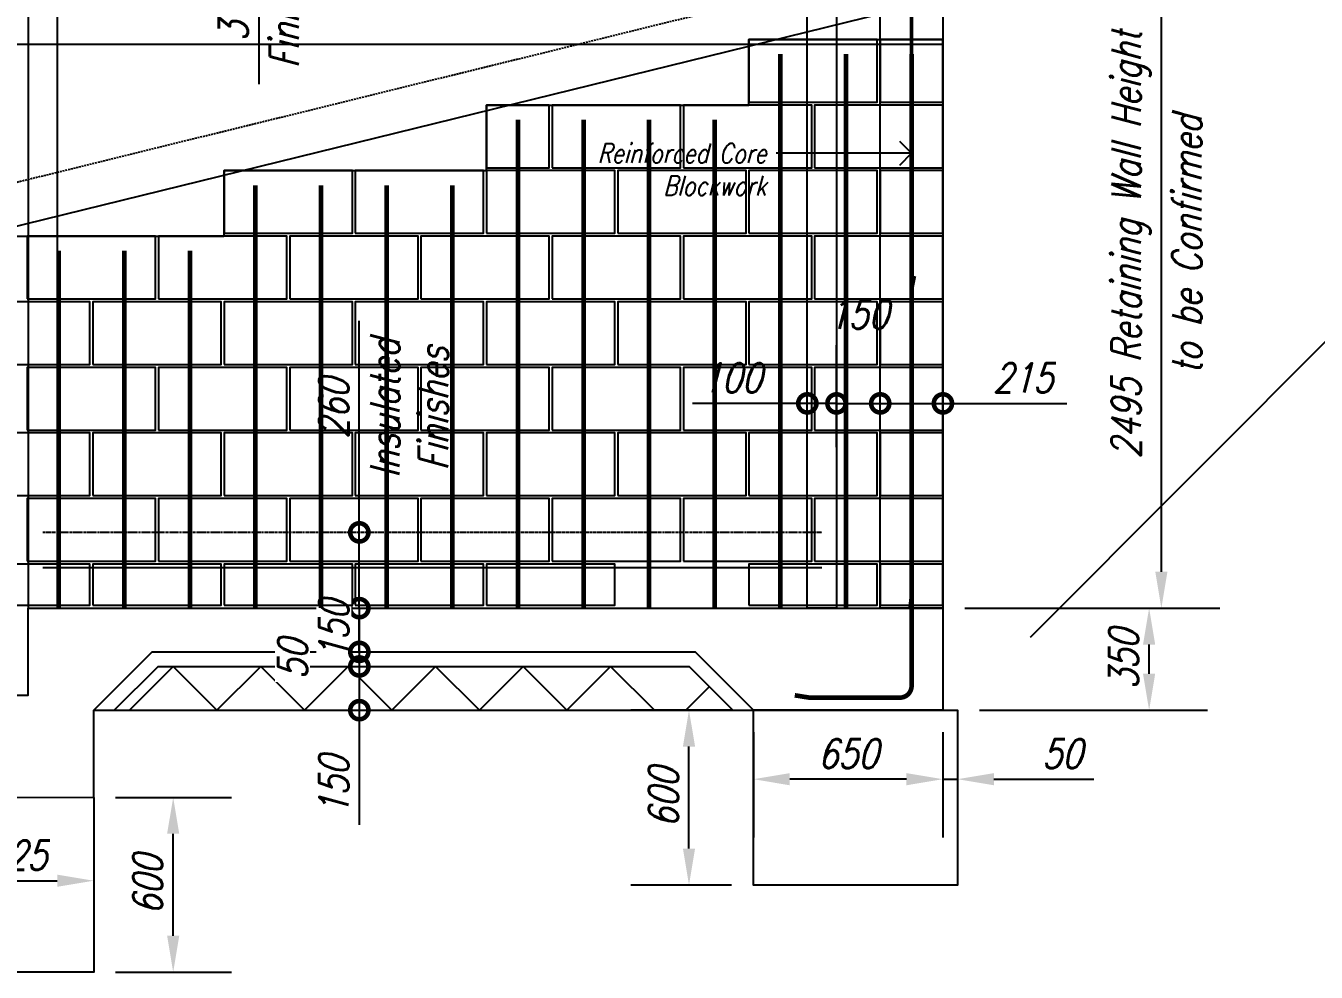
# Model space of a CAD drawing. Header units: millimetres. Extents: x 929802 to 1112248, y 1926852 to 2050811.
# Drawn here: x 984094 to 988519, y 1950864 to 1954111 of the extents above; entities that cross this region are included whole.
import ezdxf
from ezdxf import colors
from ezdxf.entities.mleader import LeaderData, LeaderLine
from ezdxf.math import Vec2, Vec3

# ---------------------------------------------------------------- set-up
doc = ezdxf.new("R2010")
doc.units = ezdxf.units.MM
doc.linetypes.add('HIDDEN', pattern=[9.525, 6.35, -3.175])
doc.linetypes.add('PHANTOM2', pattern=[1.25, 0.625, -0.125, 0.125, -0.125, 0.125, -0.125])
doc.layers.get('Defpoints').update_dxf_attribs({"color": 41})
for name, color, linetype in [('CHB+00_Dims-GA', 8, 'Continuous'), ('CHB+00_Groundslab', 4, 'Continuous'), ('CHB+00_Levels', 8, 'Continuous'), ('CHB+00_Rebar', 1, 'Continuous'), ('CHB+00_Walls-LB Ghost', 252, 'Continuous'), ('CHB+00_Walls-Retaining', 1, 'Continuous'), ('CHB-00_Dims-Foundation', 8, 'Continuous'), ('CHB-00_External GL', 211, 'Continuous'), ('CHB-00_Foundation', 7, 'Continuous'), ('CHB-00_Party Wall Line', 1, 'PHANTOM2')]:
    doc.layers.add(name, color=color, linetype=linetype)
doc.styles.add('Romans15', font='romans.shx', dxfattribs={"width": 0.8, "oblique": 15})
doc.dimstyles.new('CHB_1-1', dxfattribs={"dimtxt": 2, "dimasz": 2.5, "dimexe": 4, "dimexo": 1.5, "dimgap": 0.75, "dimtad": 1, "dimdec": 0, "dimdsep": 46, "dimtxsty": 'Romans15', "dimcen": 1.5, "dimclrd": 8, "dimclre": 8, "dimclrt": 7, "dimadec": 0, "dimazin": 0, "dimtfac": 1, "dimtdec": 0, "dimtmove": 0, "dimatfit": 3, "dimfxl": 1, "dimarcsym": 0})

# ---------------------------------------------------------------- blocks, each defined once
blk = doc.blocks.new('*U238')
at = {"layer": 'CHB+00_Groundslab', "color": 8}
blk.add_lwpolyline([(-150, -75), (0, 75), (150, -75)], dxfattribs=at)
blk = doc.blocks.new('*U239')
at = {"layer": 'CHB+00_Groundslab', "color": 0, "linetype": 'ByBlock', "lineweight": -2, "transparency": 16777216}
for p in [(0, 0), (300, 0), (600, 0), (900, 0), (1200, 0), (1500, 0)]:
    blk.add_blockref('*U238', p, dxfattribs=at)
blk = doc.blocks.new('*D381')
at = {"layer": 'CHB+00_Dims-GA', "color": 8, "lineweight": -2, "transparency": 16777216}
for p, q in [((987313.8, 1952112.6), (988145.9, 1952112.6)), ((987945.9, 1951887.6), (987945.9, 1951987.6)), ((987363.8, 1951762.6), (988145.9, 1951762.6))]:
    blk.add_line(p, q, dxfattribs=at)
at = {"layer": 'CHB+00_Dims-GA', "color": 8, "transparency": 16777216}
for points in [[(987925, 1951987.6), (987966.7, 1951987.6), (987945.9, 1952112.6)], [(987925, 1951887.6), (987966.7, 1951887.6), (987945.9, 1951762.6)]]:
    blk.add_solid(points, dxfattribs=at)
at = {"layer": 'Defpoints', "color": 0, "transparency": 16777216}
for p in [(987238.8, 1952112.6), (987945.9, 1952112.6), (987288.8, 1951762.6)]:
    blk.add_point(p, dxfattribs=at)
at = {"layer": 'CHB+00_Dims-GA', "color": 7, "transparency": 16777216, "insert": (987858.4, 1951937.6), "char_height": 100, "attachment_point": 5, "rotation": 90, "style": 'Romans15'}
blk.add_mtext('350', dxfattribs=at)
blk = doc.blocks.new('*D382')
at = {"layer": 'CHB+00_Dims-GA', "color": 8, "lineweight": -2, "transparency": 16777216}
for p, q in [((987313.8, 1954607.6), (988187.9, 1954607.6)), ((987987.9, 1952237.6), (987987.9, 1954482.6)), ((987313.8, 1952112.6), (988187.9, 1952112.6))]:
    blk.add_line(p, q, dxfattribs=at)
at = {"layer": 'CHB+00_Dims-GA', "color": 8, "transparency": 16777216}
for points in [[(987967, 1954482.6), (988008.7, 1954482.6), (987987.9, 1954607.6)], [(987967, 1952237.6), (988008.7, 1952237.6), (987987.9, 1952112.6)]]:
    blk.add_solid(points, dxfattribs=at)
at = {"layer": 'Defpoints', "color": 0, "transparency": 16777216}
for p in [(987238.8, 1954607.6), (987987.9, 1954607.6), (987238.8, 1952112.6)]:
    blk.add_point(p, dxfattribs=at)
at = {"layer": 'CHB+00_Dims-GA', "color": 7, "transparency": 16777216, "char_height": 100, "attachment_point": 5, "rotation": 90, "style": 'Romans15', "bg_fill": 3, "box_fill_scale": 1.1, "bg_fill_color": 256, "bg_fill_true_color": 13158600, "bg_fill_transparency": 0}
for s, insert in [('2495 Retaining Wall Height', (987883.7, 1953360.1)), ('to be Confirmed', (988075.4, 1953360.1))]:
    blk.add_mtext(s, dxfattribs=dict(at, insert=insert))
blk = doc.blocks.new('_DotSmall')
at = {"color": 0, "linetype": 'ByBlock', "const_width": 0.5}
blk.add_lwpolyline([(-0.0625, 0, 1), (0.0625, 0, 1)], format="xyb", close=True, dxfattribs=at)
blk = doc.blocks.new('*D313')
at = {"layer": 'CHB+00_Dims-GA', "color": 8, "lineweight": -2, "transparency": 16777216}
for p, q in [((986773.8, 1952665.1), (986773.8, 1953015.1)), ((986873.8, 1952665.1), (986873.8, 1953015.1)), ((986773.8, 1952815.1), (986380.6, 1952815.1)), ((986873.8, 1952815.1), (986773.8, 1952815.1))]:
    blk.add_line(p, q, dxfattribs=at)
at = {"layer": 'Defpoints', "color": 0, "transparency": 16777216}
for p in [(986873.8, 1952815.1), (986773.8, 1952590.1), (986873.8, 1952590.1)]:
    blk.add_point(p, dxfattribs=at)
at = {"layer": 'CHB+00_Dims-GA', "color": 8, "lineweight": -2, "transparency": 16777216, "xscale": 125, "yscale": 125, "zscale": 125, "rotation": 180}
blk.add_blockref('_DotSmall', (986773.8, 1952815.1), dxfattribs=at)
at = {"layer": 'CHB+00_Dims-GA', "color": 8, "lineweight": -2, "transparency": 16777216, "xscale": 125, "yscale": 125, "zscale": 125}
blk.add_blockref('_DotSmall', (986873.8, 1952815.1), dxfattribs=at)
at = {"layer": 'CHB+00_Dims-GA', "color": 7, "transparency": 16777216, "insert": (986514.7, 1952902.6), "char_height": 100, "attachment_point": 5, "style": 'Romans15'}
blk.add_mtext('100', dxfattribs=at)
blk = doc.blocks.new('*D314')
at = {"layer": 'CHB+00_Dims-GA', "color": 8, "lineweight": -2, "transparency": 16777216}
for p, q in [((986873.8, 1952665.1), (986873.8, 1953015.1)), ((987023.8, 1952665.1), (987023.8, 1953015.1)), ((986873.8, 1952815.1), (987023.8, 1952815.1))]:
    blk.add_line(p, q, dxfattribs=at)
at = {"layer": 'Defpoints', "color": 0, "transparency": 16777216}
for p in [(987023.8, 1952815.1), (986873.8, 1952590.1), (987023.8, 1952590.1)]:
    blk.add_point(p, dxfattribs=at)
at = {"layer": 'CHB+00_Dims-GA', "color": 8, "lineweight": -2, "transparency": 16777216, "xscale": 125, "yscale": 125, "zscale": 125, "rotation": 180}
blk.add_blockref('_DotSmall', (986873.8, 1952815.1), dxfattribs=at)
at = {"layer": 'CHB+00_Dims-GA', "color": 8, "lineweight": -2, "transparency": 16777216, "xscale": 125, "yscale": 125, "zscale": 125}
blk.add_blockref('_DotSmall', (987023.8, 1952815.1), dxfattribs=at)
at = {"layer": 'CHB+00_Dims-GA', "color": 7, "transparency": 16777216, "insert": (986948.8, 1953121.4), "char_height": 100, "attachment_point": 5, "style": 'Romans15'}
blk.add_mtext('150', dxfattribs=at)
blk = doc.blocks.new('*D315')
at = {"layer": 'CHB+00_Dims-GA', "color": 8, "lineweight": -2, "transparency": 16777216}
for p, q in [((987023.8, 1952665.1), (987023.8, 1953015.1)), ((987238.8, 1952665.1), (987238.8, 1953015.1)), ((987023.8, 1952815.1), (987238.8, 1952815.1)), ((987238.8, 1952815.1), (987663.6, 1952815.1))]:
    blk.add_line(p, q, dxfattribs=at)
at = {"layer": 'Defpoints', "color": 0, "transparency": 16777216}
for p in [(987238.8, 1952815.1), (987023.8, 1952590.1), (987238.8, 1952590.1)]:
    blk.add_point(p, dxfattribs=at)
at = {"layer": 'CHB+00_Dims-GA', "color": 8, "lineweight": -2, "transparency": 16777216, "xscale": 125, "yscale": 125, "zscale": 125, "rotation": 180}
blk.add_blockref('_DotSmall', (987023.8, 1952815.1), dxfattribs=at)
at = {"layer": 'CHB+00_Dims-GA', "color": 8, "lineweight": -2, "transparency": 16777216, "xscale": 125, "yscale": 125, "zscale": 125}
blk.add_blockref('_DotSmall', (987238.8, 1952815.1), dxfattribs=at)
at = {"layer": 'CHB+00_Dims-GA', "color": 7, "transparency": 16777216, "insert": (987513.7, 1952902.6), "char_height": 100, "attachment_point": 5, "style": 'Romans15'}
blk.add_mtext('215', dxfattribs=at)
blk = doc.blocks.new('_Open90')
at = {"color": 0, "linetype": 'ByBlock', "lineweight": -2}
for p, q in [((0, 0), (-1, 0)), ((-0.5, 0.5), (0, 0)), ((0, 0), (-0.5, -0.5))]:
    blk.add_line(p, q, dxfattribs=at)
blk = doc.blocks.new('*D326')
at = {"layer": 'CHB+00_Dims-GA', "color": 8, "lineweight": -2, "transparency": 16777216}
for p, q in [((984893, 1954732.6), (984893, 1954857.6)), ((984893, 1954732.6), (984893, 1954695.1)), ((984893, 1954695.1), (984893, 1953910.4))]:
    blk.add_line(p, q, dxfattribs=at)
at = {"layer": 'Defpoints', "color": 0, "transparency": 16777216}
for p in [(985437.7, 1954732.6), (984893, 1954695.1), (985437.7, 1954695.1)]:
    blk.add_point(p, dxfattribs=at)
at = {"layer": 'CHB+00_Dims-GA', "color": 8, "lineweight": -2, "transparency": 16777216, "xscale": 125, "yscale": 125, "zscale": 125}
for p, rotation in [((984893, 1954732.6), 270), ((984893, 1954695.1), 90)]:
    blk.add_blockref('_DotSmall', p, dxfattribs=dict(at, rotation=rotation))
at = {"layer": 'CHB+00_Dims-GA', "color": 7, "transparency": 16777216, "char_height": 100, "attachment_point": 5, "rotation": 90, "style": 'Romans15'}
for s, insert in [('Finishes', (984980.5, 1954177.7)), ('37.5', (984805.5, 1954177.7))]:
    blk.add_mtext(s, dxfattribs=dict(at, insert=insert))
blk = doc.blocks.new('*D330')
at = {"layer": 'CHB+00_Dims-GA', "color": 8, "lineweight": -2, "transparency": 16777216}
for p, q in [((985237.5, 1952372.6), (985237.5, 1953098.4)), ((985237.5, 1952112.6), (985237.5, 1952372.6))]:
    blk.add_line(p, q, dxfattribs=at)
at = {"layer": 'Defpoints', "color": 0, "transparency": 16777216}
for p in [(985237.5, 1952372.6), (986823.8, 1952372.6), (986823.8, 1952112.6)]:
    blk.add_point(p, dxfattribs=at)
at = {"layer": 'CHB+00_Dims-GA', "color": 8, "lineweight": -2, "transparency": 16777216, "xscale": 125, "yscale": 125, "zscale": 125}
for p, rotation in [((985237.5, 1952372.6), 90), ((985237.5, 1952112.6), 270)]:
    blk.add_blockref('_DotSmall', p, dxfattribs=dict(at, rotation=rotation))
at = {"layer": 'CHB+00_Dims-GA', "color": 7, "transparency": 16777216, "char_height": 100, "attachment_point": 5, "rotation": 90, "style": 'Romans15'}
for s, insert in [('Insulated\\PFinishes', (985408.3, 1952798)), ('260', (985150, 1952798))]:
    blk.add_mtext(s, dxfattribs=dict(at, insert=insert))
blk = doc.blocks.new('*D331')
at = {"layer": 'CHB+00_Dims-GA', "color": 8, "lineweight": -2, "transparency": 16777216}
for p, q in [((985237.5, 1952112.6), (985237.5, 1952237.6)), ((985237.5, 1952112.6), (985237.5, 1951962.6)), ((985237.5, 1951962.6), (985237.5, 1951837.6))]:
    blk.add_line(p, q, dxfattribs=at)
at = {"layer": 'Defpoints', "color": 0, "transparency": 16777216}
for p in [(986823.8, 1952112.6), (985237.5, 1951962.6), (986388.8, 1951962.6)]:
    blk.add_point(p, dxfattribs=at)
at = {"layer": 'CHB+00_Dims-GA', "color": 8, "lineweight": -2, "transparency": 16777216, "xscale": 125, "yscale": 125, "zscale": 125}
for p, rotation in [((985237.5, 1952112.6), 270), ((985237.5, 1951962.6), 90)]:
    blk.add_blockref('_DotSmall', p, dxfattribs=dict(at, rotation=rotation))
at = {"layer": 'CHB+00_Dims-GA', "color": 7, "transparency": 16777216, "insert": (985150, 1952037.6), "char_height": 100, "attachment_point": 5, "rotation": 90, "style": 'Romans15', "bg_fill": 3, "box_fill_scale": 1.1, "bg_fill_color": 256, "bg_fill_true_color": 13158600, "bg_fill_transparency": 0}
blk.add_mtext('150', dxfattribs=at)
blk = doc.blocks.new('*D332')
at = {"layer": 'CHB+00_Dims-GA', "color": 8, "lineweight": -2, "transparency": 16777216}
for p, q in [((985237.5, 1951912.6), (985237.5, 1951762.6)), ((985237.5, 1951762.6), (985237.5, 1951369.5))]:
    blk.add_line(p, q, dxfattribs=at)
at = {"layer": 'Defpoints', "color": 0, "transparency": 16777216}
for p in [(985237.5, 1951912.6), (986368, 1951912.6), (986588.8, 1951762.6)]:
    blk.add_point(p, dxfattribs=at)
at = {"layer": 'CHB+00_Dims-GA', "color": 8, "lineweight": -2, "transparency": 16777216, "xscale": 125, "yscale": 125, "zscale": 125}
for p, rotation in [((985237.5, 1951912.6), 90), ((985237.5, 1951762.6), 270)]:
    blk.add_blockref('_DotSmall', p, dxfattribs=dict(at, rotation=rotation))
at = {"layer": 'CHB+00_Dims-GA', "color": 7, "transparency": 16777216, "insert": (985150, 1951503.5), "char_height": 100, "attachment_point": 5, "rotation": 90, "style": 'Romans15'}
blk.add_mtext('150', dxfattribs=at)
blk = doc.blocks.new('*D333')
at = {"layer": 'CHB+00_Dims-GA', "color": 8, "lineweight": -2, "transparency": 16777216}
for p, q in [((985237.5, 1951962.6), (985237.5, 1952087.6)), ((985237.5, 1951962.6), (985237.5, 1951912.6)), ((985237.5, 1951912.6), (985237.5, 1951787.6))]:
    blk.add_line(p, q, dxfattribs=at)
at = {"layer": 'Defpoints', "color": 0, "transparency": 16777216}
for p in [(986388.8, 1951962.6), (985237.5, 1951912.6), (986368, 1951912.6)]:
    blk.add_point(p, dxfattribs=at)
at = {"layer": 'CHB+00_Dims-GA', "color": 8, "lineweight": -2, "transparency": 16777216, "xscale": 125, "yscale": 125, "zscale": 125}
for p, rotation in [((985237.5, 1951962.6), 270), ((985237.5, 1951912.6), 90)]:
    blk.add_blockref('_DotSmall', p, dxfattribs=dict(at, rotation=rotation))
at = {"layer": 'CHB+00_Dims-GA', "color": 7, "transparency": 16777216, "insert": (985008.7, 1951937.6), "char_height": 100, "attachment_point": 5, "rotation": 90, "style": 'Romans15', "bg_fill": 3, "box_fill_scale": 1.1, "bg_fill_color": 256, "bg_fill_true_color": 13158600, "bg_fill_transparency": 0}
blk.add_mtext('50', dxfattribs=at)
blk = doc.blocks.new('*D388')
at = {"layer": 'CHB+00_Dims-GA', "color": 8, "linetype": 'Continuous', "lineweight": -2, "transparency": 16777216}
for p, q in [((983491.1, 1952237.6), (983491.1, 1952362.6)), ((984026.6, 1952112.6), (983291.1, 1952112.6)), ((983491.1, 1952112.6), (983491.1, 1951812.6)), ((983976.6, 1951812.6), (983291.1, 1951812.6)), ((983491.1, 1951687.6), (983491.1, 1951562.6))]:
    blk.add_line(p, q, dxfattribs=at)
at = {"layer": 'CHB+00_Dims-GA', "color": 8, "linetype": 'Continuous', "transparency": 16777216}
for points in [[(983470.2, 1952237.6), (983511.9, 1952237.6), (983491.1, 1952112.6)], [(983470.2, 1951687.6), (983511.9, 1951687.6), (983491.1, 1951812.6)]]:
    blk.add_solid(points, dxfattribs=at)
at = {"layer": 'Defpoints', "color": 0, "linetype": 'Continuous', "transparency": 16777216}
for p in [(984101.6, 1952112.6), (983491.1, 1951812.6), (984051.6, 1951812.6)]:
    blk.add_point(p, dxfattribs=at)
at = {"layer": 'CHB+00_Dims-GA', "color": 7, "linetype": 'Continuous', "transparency": 16777216, "insert": (983403.6, 1951962.6), "char_height": 100, "attachment_point": 5, "rotation": 90, "style": 'Romans15'}
blk.add_mtext('300', dxfattribs=at)
blk = doc.blocks.new('*D390')
at = {"layer": 'CHB+00_Dims-GA', "color": 8, "linetype": 'Continuous', "lineweight": -2, "transparency": 16777216}
for p, q in [((983801.6, 1951738.6), (983801.6, 1950977.5)), ((984326.6, 1951388.4), (984326.6, 1950977.5)), ((983926.6, 1951177.5), (984201.6, 1951177.5))]:
    blk.add_line(p, q, dxfattribs=at)
at = {"layer": 'CHB+00_Dims-GA', "color": 8, "linetype": 'Continuous', "transparency": 16777216}
for points in [[(983926.6, 1951198.3), (983926.6, 1951156.6), (983801.6, 1951177.5)], [(984201.6, 1951198.3), (984201.6, 1951156.6), (984326.6, 1951177.5)]]:
    blk.add_solid(points, dxfattribs=at)
at = {"layer": 'Defpoints', "color": 0, "linetype": 'Continuous', "transparency": 16777216}
for p in [(983801.6, 1951813.6), (984326.6, 1951463.4), (984326.6, 1951177.5)]:
    blk.add_point(p, dxfattribs=at)
at = {"layer": 'CHB+00_Dims-GA', "color": 7, "linetype": 'Continuous', "transparency": 16777216, "insert": (984064.1, 1951265), "char_height": 100, "attachment_point": 5, "style": 'Romans15'}
blk.add_mtext('525', dxfattribs=at)
blk = doc.blocks.new('*D396')
at = {"layer": 'CHB+00_Dims-GA', "color": 8, "linetype": 'Continuous', "lineweight": -2, "transparency": 16777216}
for p, q in [((986588.8, 1951687.6), (986588.8, 1951325.8)), ((987238.8, 1951687.6), (987238.8, 1951325.8)), ((987113.8, 1951525.8), (986713.8, 1951525.8))]:
    blk.add_line(p, q, dxfattribs=at)
at = {"layer": 'CHB+00_Dims-GA', "color": 8, "linetype": 'Continuous', "transparency": 16777216}
for points in [[(986713.8, 1951546.6), (986713.8, 1951504.9), (986588.8, 1951525.8)], [(987113.8, 1951546.6), (987113.8, 1951504.9), (987238.8, 1951525.8)]]:
    blk.add_solid(points, dxfattribs=at)
at = {"layer": 'Defpoints', "color": 0, "linetype": 'Continuous', "transparency": 16777216}
for p in [(986588.8, 1951762.6), (987238.8, 1951762.6), (986588.8, 1951525.8)]:
    blk.add_point(p, dxfattribs=at)
at = {"layer": 'CHB+00_Dims-GA', "color": 7, "linetype": 'Continuous', "transparency": 16777216, "insert": (986913.8, 1951613.3), "char_height": 100, "attachment_point": 5, "style": 'Romans15'}
blk.add_mtext('650', dxfattribs=at)
blk = doc.blocks.new('*D402')
at = {"layer": 'CHB+00_Dims-GA', "color": 8, "lineweight": -2, "transparency": 16777216}
for p, q in [((984401.6, 1951463.4), (984799.2, 1951463.4)), ((984599.2, 1950988.6), (984599.2, 1951338.4)), ((984401.6, 1950863.6), (984799.2, 1950863.6))]:
    blk.add_line(p, q, dxfattribs=at)
at = {"layer": 'CHB+00_Dims-GA', "color": 8, "transparency": 16777216}
for points in [[(984578.3, 1951338.4), (984620, 1951338.4), (984599.2, 1951463.4)], [(984578.3, 1950988.6), (984620, 1950988.6), (984599.2, 1950863.6)]]:
    blk.add_solid(points, dxfattribs=at)
at = {"layer": 'Defpoints', "color": 0, "transparency": 16777216}
for p in [(984326.6, 1951463.4), (984599.2, 1951463.4), (984326.6, 1950863.6)]:
    blk.add_point(p, dxfattribs=at)
at = {"layer": 'CHB+00_Dims-GA', "color": 7, "transparency": 16777216, "insert": (984511.7, 1951163.5), "char_height": 100, "attachment_point": 5, "rotation": 90, "style": 'Romans15'}
blk.add_mtext('600', dxfattribs=at)
blk = doc.blocks.new('*D403')
at = {"layer": 'CHB+00_Dims-GA', "color": 8, "lineweight": -2, "transparency": 16777216}
for p, q in [((986513.8, 1951762.6), (986168, 1951762.6)), ((986368, 1951287.6), (986368, 1951637.6)), ((986513.8, 1951162.6), (986168, 1951162.6))]:
    blk.add_line(p, q, dxfattribs=at)
at = {"layer": 'CHB+00_Dims-GA', "color": 8, "transparency": 16777216}
for points in [[(986347.2, 1951637.6), (986388.9, 1951637.6), (986368, 1951762.6)], [(986347.2, 1951287.6), (986388.9, 1951287.6), (986368, 1951162.6)]]:
    blk.add_solid(points, dxfattribs=at)
at = {"layer": 'Defpoints', "color": 0, "transparency": 16777216}
for p in [(986368, 1951762.6), (986588.8, 1951762.6), (986588.8, 1951162.6)]:
    blk.add_point(p, dxfattribs=at)
at = {"layer": 'CHB+00_Dims-GA', "color": 7, "transparency": 16777216, "insert": (986280.5, 1951462.6), "char_height": 100, "attachment_point": 5, "rotation": 90, "style": 'Romans15'}
blk.add_mtext('600', dxfattribs=at)
blk = doc.blocks.new('*D345')
at = {"layer": 'CHB+00_Dims-GA', "color": 8, "lineweight": -2, "transparency": 16777216}
for p, q in [((987238.8, 1951687.6), (987238.8, 1951325.8)), ((987288.8, 1951687.6), (987288.8, 1951325.8)), ((987113.8, 1951525.8), (986988.8, 1951525.8)), ((987238.8, 1951525.8), (987288.8, 1951525.8)), ((987413.8, 1951525.8), (987756.1, 1951525.8))]:
    blk.add_line(p, q, dxfattribs=at)
at = {"layer": 'CHB+00_Dims-GA', "color": 8, "transparency": 16777216}
for points in [[(987113.8, 1951546.6), (987113.8, 1951504.9), (987238.8, 1951525.8)], [(987413.8, 1951546.6), (987413.8, 1951504.9), (987288.8, 1951525.8)]]:
    blk.add_solid(points, dxfattribs=at)
at = {"layer": 'Defpoints', "color": 0, "transparency": 16777216}
for p in [(987238.8, 1951762.6), (987288.8, 1951762.6), (987288.8, 1951525.8)]:
    blk.add_point(p, dxfattribs=at)
at = {"layer": 'CHB+00_Dims-GA', "color": 7, "transparency": 16777216, "insert": (987647.4, 1951613.3), "char_height": 100, "attachment_point": 5, "style": 'Romans15'}
blk.add_mtext('50', dxfattribs=at)

msp = doc.modelspace()

# ---------------------------------------------------------------- linework, layer by layer
at = {"layer": 'CHB+00_Groundslab'}
for points in [[(977598.09, 1951513.6), (977783.08, 1951513.6), (977783.08, 1951813.6), (984101.59, 1951813.6), (984101.59, 1952112.6)], [(984101.59, 1952112.6), (987238.75, 1952112.6), (987238.75, 1951762.6)], [(977598.09, 1951163.6), (978071.08, 1951163.6), (978071.08, 1951463.6), (978271.08, 1951663.6), (983476.59, 1951663.6), (983676.59, 1951463.6), (984326.59, 1951463.4), (984326.59, 1951762.6), (984526.59, 1951962.6), (986388.75, 1951962.6), (986588.75, 1951762.6), (987238.75, 1951762.6)]]:
    msp.add_lwpolyline(points, dxfattribs=at)
at = {"layer": 'CHB+00_Groundslab', "color": 3, "linetype": 'Continuous'}
msp.add_lwpolyline([(987238.75, 1951762.6), (986588.75, 1951762.6), (986388.75, 1951962.6)], dxfattribs=at)
at = {"layer": 'CHB+00_Groundslab', "color": 8}
for points in [[(984326.59, 1951762.6), (984397.3, 1951762.6), (984547.3, 1951912.6), (986368.04, 1951912.6), (986518.04, 1951762.6), (986518.04, 1951762.6)], [(986357.16, 1951762.6), (986437.6, 1951843.04)]]:
    msp.add_lwpolyline(points, dxfattribs=at)
at = {"layer": 'CHB+00_Groundslab', "color": 7}
msp.add_lwpolyline([(984326.59, 1951762.6), (986613.75, 1951762.6)], dxfattribs=at)
at = {"layer": 'CHB+00_Levels', "linetype": 'PHANTOM2', "ltscale": 12.5}
msp.add_lwpolyline([(984151.59, 1952373.6), (986823.75, 1952373.6)], dxfattribs=at)
at = {"layer": 'CHB+00_Levels', "linetype": 'Continuous'}
msp.add_lwpolyline([(984151.59, 1952252.6), (986823.75, 1952252.6)], dxfattribs=at)
at = {"layer": 'CHB+00_Rebar', "color": 7, "const_width": 12}
msp.add_lwpolyline([(987125.71, 1954604.9), (987131.25, 1954552.6), (987131.34, 1952162.6), (987125.34, 1952112.6)], dxfattribs=at)
at = {"layer": 'CHB+00_Rebar', "linetype": 'Continuous', "const_width": 16}
for points in [[(984881.25, 1953563.6), (984881.25, 1952112.6)], [(984206.25, 1953338.6), (984206.25, 1952112.6)], [(984431.25, 1953338.6), (984431.25, 1952112.6)], [(984656.25, 1953338.6), (984656.25, 1952112.6)]]:
    msp.add_lwpolyline(points, dxfattribs=at)
at = {"layer": 'CHB+00_Rebar', "const_width": 16}
msp.add_lwpolyline([(987139.3, 1953252.39), (987131.3, 1953212.39), (987131.28, 1952347.4), (987131.34, 1951845.6, -0.4142136), (987091.34, 1951805.6), (986780.75, 1951805.6), (986730.75, 1951813.6)], format="xyb", dxfattribs=at)
at = {"layer": 'CHB+00_Walls-LB Ghost'}
msp.add_lwpolyline([(986873.75, 1952112.6), (986773.75, 1952112.6), (986773.75, 1954732.6), (986873.75, 1954732.6)], close=True, dxfattribs=at)
at = {"layer": 'CHB+00_Walls-Retaining'}
msp.add_lwpolyline([(987238.75, 1952112.6), (987023.75, 1952112.6), (987023.75, 1954592.6), (987238.75, 1954592.6)], close=True, dxfattribs=at)
at = {"layer": 'CHB-00_Dims-Foundation', "color": 252, "linetype": 'Continuous'}
for p, q in [((984101.59, 1956968.1), (984101.59, 1952112.6)), ((984201.59, 1956968.1), (984201.59, 1952112.6))]:
    msp.add_line(p, q, dxfattribs=at)
at = {"layer": 'CHB-00_Foundation', "ltscale": 0.5}
for points in [[(986588.75, 1951762.6), (987288.75, 1951762.6), (987288.75, 1951162.6), (986588.75, 1951162.6)], [(983676.59, 1951463.6), (984326.59, 1951463.4), (984326.59, 1950863.6), (983676.59, 1950863.6)]]:
    msp.add_lwpolyline(points, close=True, dxfattribs=at)
at = {"layer": 'CHB-00_Party Wall Line', "color": 252, "linetype": 'Continuous'}
for points in [[(986573.75, 1953848.6), (987013.75, 1953848.6), (987013.75, 1954063.6), (986573.75, 1954063.6)], [(985673.75, 1953623.6), (985888.75, 1953623.6), (985888.75, 1953838.6), (985673.75, 1953838.6)], [(984773.75, 1953398.6), (985213.75, 1953398.6), (985213.75, 1953613.6), (984773.75, 1953613.6)], [(985223.75, 1953398.6), (985663.75, 1953398.6), (985663.75, 1953613.6), (985223.75, 1953613.6)], [(984098.75, 1953173.6), (984538.75, 1953173.6), (984538.75, 1953388.6), (984098.75, 1953388.6)], [(984548.75, 1953173.6), (984988.75, 1953173.6), (984988.75, 1953388.6), (984548.75, 1953388.6)], [(984998.75, 1953173.6), (985438.75, 1953173.6), (985438.75, 1953388.6), (984998.75, 1953388.6)], [(985448.75, 1953173.6), (985888.75, 1953173.6), (985888.75, 1953388.6), (985448.75, 1953388.6)], [(983873.75, 1952948.6), (984313.75, 1952948.6), (984313.75, 1953163.6), (983873.75, 1953163.6)], [(984323.75, 1952948.6), (984763.75, 1952948.6), (984763.75, 1953163.6), (984323.75, 1953163.6)], [(984773.75, 1952948.6), (985213.75, 1952948.6), (985213.75, 1953163.6), (984773.75, 1953163.6)], [(985223.75, 1952948.6), (985663.75, 1952948.6), (985663.75, 1953163.6), (985223.75, 1953163.6)], [(985673.75, 1952948.6), (986113.75, 1952948.6), (986113.75, 1953163.6), (985673.75, 1953163.6)], [(986123.75, 1952948.6), (986563.75, 1952948.6), (986563.75, 1953163.6), (986123.75, 1953163.6)], [(986573.75, 1952948.6), (987013.75, 1952948.6), (987013.75, 1953163.6), (986573.75, 1953163.6)], [(984098.75, 1952723.6), (984538.75, 1952723.6), (984538.75, 1952938.6), (984098.75, 1952938.6)], [(984548.75, 1952723.6), (984988.75, 1952723.6), (984988.75, 1952938.6), (984548.75, 1952938.6)], [(984998.75, 1952723.6), (985438.75, 1952723.6), (985438.75, 1952938.6), (984998.75, 1952938.6)], [(985448.75, 1952723.6), (985888.75, 1952723.6), (985888.75, 1952938.6), (985448.75, 1952938.6)], [(985898.75, 1952723.6), (986338.75, 1952723.6), (986338.75, 1952938.6), (985898.75, 1952938.6)], [(986348.75, 1952723.6), (986788.75, 1952723.6), (986788.75, 1952938.6), (986348.75, 1952938.6)], [(983873.75, 1952498.6), (984313.75, 1952498.6), (984313.75, 1952713.6), (983873.75, 1952713.6)], [(984323.75, 1952498.6), (984763.75, 1952498.6), (984763.75, 1952713.6), (984323.75, 1952713.6)], [(984773.75, 1952498.6), (985213.75, 1952498.6), (985213.75, 1952713.6), (984773.75, 1952713.6)], [(985223.75, 1952498.6), (985663.75, 1952498.6), (985663.75, 1952713.6), (985223.75, 1952713.6)], [(985673.75, 1952498.6), (986113.75, 1952498.6), (986113.75, 1952713.6), (985673.75, 1952713.6)], [(986123.75, 1952498.6), (986563.75, 1952498.6), (986563.75, 1952713.6), (986123.75, 1952713.6)], [(986573.75, 1952498.6), (987013.75, 1952498.6), (987013.75, 1952713.6), (986573.75, 1952713.6)], [(984098.75, 1952273.6), (984538.75, 1952273.6), (984538.75, 1952488.6), (984098.75, 1952488.6)], [(984548.75, 1952273.6), (984988.75, 1952273.6), (984988.75, 1952488.6), (984548.75, 1952488.6)], [(984998.75, 1952273.6), (985438.75, 1952273.6), (985438.75, 1952488.6), (984998.75, 1952488.6)], [(985448.75, 1952273.6), (985888.75, 1952273.6), (985888.75, 1952488.6), (985448.75, 1952488.6)], [(985898.75, 1952273.6), (986338.75, 1952273.6), (986338.75, 1952488.6), (985898.75, 1952488.6)], [(986348.75, 1952273.6), (986788.75, 1952273.6), (986788.75, 1952488.6), (986348.75, 1952488.6)], [(983873.75, 1952048.6), (984041.59, 1952048.6), (984041.59, 1952122.6), (984313.75, 1952122.6), (984313.75, 1952263.6), (983873.75, 1952263.6)], [(984323.75, 1952122.6), (984763.75, 1952122.6), (984763.75, 1952263.6), (984323.75, 1952263.6)]]:
    msp.add_lwpolyline(points, close=True, dxfattribs=at)
at = {"layer": 'Defpoints'}
msp.add_lwpolyline([(984051.59, 1954047.6), (987238.75, 1954047.6)], dxfattribs=at)

# ---------------------------------------------------------------- block references
at = {"layer": 'CHB+00_Groundslab', "color": 8}
msp.add_blockref('*U239', (984599.16, 1951837.6), dxfattribs=at)

# ---------------------------------------------------------------- dimensions: what is measured, and where the dimension line sits
at = {"layer": 'CHB+00_Dims-GA'}
for base, p1, p2, angle, text, override, picture, middle in [((984892.96, 1954695.1), (985437.67, 1954732.6), (985437.67, 1954695.1), 270, '<>\\XFinishes', {"dimscale": 50, "dimdec": 1, "dimblk1": 'DotSmall', "dimblk2": 'DotSmall', "dimsah": 1, "dimse1": 1, "dimse2": 1}, '*D326', (984892.96, 1954177.73)), ((985237.48, 1952372.6), (986823.75, 1952112.6), (986823.75, 1952372.6), 90, '<>\\XInsulated\\PFinishes', {"dimscale": 50, "dimblk1": 'DotSmall', "dimblk2": 'DotSmall', "dimsah": 1, "dimse1": 1, "dimse2": 1}, '*D330', (985237.48, 1952798.02))]:
    dim = msp.add_linear_dim(base=base, p1=p1, p2=p2, angle=angle, text=text, dimstyle='CHB_1-1', override=override, dxfattribs=at)
    dim.commit()
    dim.dimension.update_dxf_attribs({"geometry": picture, "text_midpoint": middle})
at = {"layer": 'CHB+00_Dims-GA', "color": 8}
for base, p1, p2, override, picture, middle in [((987023.75, 1952815.1), (986873.75, 1952590.1), (987023.75, 1952590.1), {"dimscale": 50, "dimblk1": 'DotSmall', "dimblk2": 'DotSmall', "dimsah": 1, "dimtmove": 2}, '*D314', (986948.75, 1953121.35)), ((986873.75, 1952815.1), (986773.75, 1952590.1), (986873.75, 1952590.1), {"dimscale": 50, "dimjust": 1, "dimblk1": 'DotSmall', "dimblk2": 'DotSmall', "dimsah": 1}, '*D313', (986514.69, 1952902.6))]:
    dim = msp.add_linear_dim(base=base, p1=p1, p2=p2, dimstyle='CHB_1-1', override=override, dxfattribs=at)
    dim.commit()
    dim.dimension.update_dxf_attribs({"geometry": picture, "text_midpoint": middle})
at = {"layer": 'CHB+00_Dims-GA', "linetype": 'Continuous'}
dim = msp.add_linear_dim(base=(983491.07, 1951812.6), p1=(984101.59, 1952112.6), p2=(984051.59, 1951812.6), angle=90, dimstyle='CHB_1-1', override={"dimscale": 50}, dxfattribs=at)
dim.commit()
dim.dimension.update_dxf_attribs({"geometry": '*D388', "text_midpoint": (983403.57, 1951962.6)})
at = {"layer": 'CHB+00_Dims-GA'}
for base, p1, p2, picture, middle in [((987945.88, 1952112.6), (987288.75, 1951762.6), (987238.75, 1952112.6), '*D381', (987858.38, 1951937.6)), ((986368.04, 1951762.6), (986588.75, 1951162.6), (986588.75, 1951762.6), '*D403', (986280.54, 1951462.6)), ((984599.16, 1951463.4), (984326.59, 1950863.6), (984326.59, 1951463.4), '*D402', (984511.66, 1951163.5))]:
    dim = msp.add_linear_dim(base=base, p1=p1, p2=p2, angle=90, dimstyle='CHB_1-1', override={"dimscale": 50}, dxfattribs=at)
    dim.commit()
    dim.dimension.update_dxf_attribs({"geometry": picture, "text_midpoint": middle})
at = {"layer": 'CHB+00_Dims-GA', "color": 7, "linetype": 'Continuous'}
dim = msp.add_linear_dim(base=(984326.59, 1951177.45), p1=(983801.59, 1951813.6), p2=(984326.59, 1951463.4), dimstyle='CHB_1-1', override={"dimscale": 50}, dxfattribs=at)
dim.commit()
dim.dimension.update_dxf_attribs({"geometry": '*D390', "text_midpoint": (984064.09, 1951264.95)})
at = {"layer": 'CHB+00_Dims-GA', "linetype": 'Continuous'}
dim = msp.add_linear_dim(base=(986588.75, 1951525.75), p1=(987238.75, 1951762.6), p2=(986588.75, 1951762.6), dimstyle='CHB_1-1', override={"dimscale": 50}, dxfattribs=at)
dim.commit()
dim.dimension.update_dxf_attribs({"geometry": '*D396', "text_midpoint": (986913.75, 1951613.25)})
at = {"layer": 'CHB+00_Dims-GA'}
dim = msp.add_linear_dim(base=(987288.75, 1951525.75), p1=(987238.75, 1951762.6), p2=(987288.75, 1951762.6), dimstyle='CHB_1-1', override={"dimscale": 50}, dxfattribs=at)
dim.commit()
dim.dimension.update_dxf_attribs({"geometry": '*D345', "text_midpoint": (987647.4, 1951613.25)})

# ---------------------------------------------------------------- next in the draw order: dimensions: what is measured, and where the dimension line sits
dim = msp.add_linear_dim(base=(987987.88, 1954607.6), p1=(987238.75, 1952112.6), p2=(987238.75, 1954607.6), angle=90, text='<> Retaining Wall Height\\Xto be Confirmed', dimstyle='CHB_1-1', override={"dimscale": 50, "dimtmove": 1, "dimtfill": 1}, dxfattribs=at)
dim.commit()
dim.dimension.update_dxf_attribs({"geometry": '*D382', "text_midpoint": (987987.88, 1953360.1)})
dim = msp.add_linear_dim(base=(985237.48, 1951962.6), p1=(986823.75, 1952112.6), p2=(986388.75, 1951962.6), angle=90, dimstyle='CHB_1-1', override={"dimscale": 50, "dimblk1": 'DotSmall', "dimblk2": 'DotSmall', "dimsah": 1, "dimse1": 1, "dimse2": 1, "dimtix": 1, "dimtfill": 1}, dxfattribs=at)
dim.commit()
dim.dimension.update_dxf_attribs({"geometry": '*D331', "text_midpoint": (985149.98, 1952037.6)})

# ---------------------------------------------------------------- next in the draw order: leaders
ml = msp.add_multileader_mtext('Standard', dxfattribs=at)
ml.set_content('Reinforced Core\\PBlockwork', color=7, style='Romans15')
ml.set_leader_properties(color=7)
ml.set_arrow_properties(name='OPEN90')
ml.build(insert=Vec2(0, 0))
ml.multileader.update_dxf_attribs({"dogleg_length": 2, "arrow_head_size": 83.33, "scale": 33.333333})
ctx = ml.context
ctx.base_point, ctx.scale, ctx.char_height, ctx.arrow_head_size, ctx.landing_gap_size, ctx.plane_origin = Vec3(985953.15, 1953673.47), 33.333333, 67, 83.33, 33.33, Vec3(986591.84, 1953998.47)
ctx.text_align_type = 2
notes = []
notes.append((ctx, [(0, (1, 1, 0), (986733.12, 1953673.47), (-1, 0), 66.67, [(0, [(987131.25, 1953673.47)], 0, [])])]))
ctx.mtext.insert, ctx.mtext.alignment, ctx.mtext.flow_direction = Vec3(986633.12, 1953706.97), 3, 5
ctx.mtext.has_bg_fill, ctx.mtext.bg_color, ctx.mtext.bg_scale_factor, ctx.mtext.bg_transparency, ctx.mtext.use_window_bg_color = 1, -1027028792, 1.5, 0, 1
for ctx, leaders in notes:
    for number, flags, end, landing, length, lines in leaders:
        leader = LeaderData()
        leader.index, (leader.has_last_leader_line, leader.has_dogleg_vector, leader.attachment_direction) = number, flags
        leader.last_leader_point, leader.dogleg_vector, leader.dogleg_length = Vec3(end), Vec3(landing), length
        for number, points, colour, breaks in lines:
            line = LeaderLine()
            line.index, line.vertices, line.color, line.breaks = number, Vec3.list(points), colors.encode_raw_color(colour), breaks
            leader.lines.append(line)
        ctx.leaders.append(leader)

# ---------------------------------------------------------------- next in the draw order: linework, layer by layer
at = {"layer": 'CHB+00_Rebar', "linetype": 'Continuous', "const_width": 16}
for points in [[(986681.25, 1954013.6), (986681.25, 1952112.6)], [(986906.25, 1954013.6), (986906.25, 1952112.6)], [(987131.25, 1954013.6), (987131.25, 1952112.6)], [(986456.25, 1953788.6), (986456.25, 1952112.6)]]:
    msp.add_lwpolyline(points, dxfattribs=at)
at = {"layer": 'CHB-00_Party Wall Line', "color": 252, "linetype": 'Continuous'}
for points in [[(987023.75, 1953848.6), (987238.75, 1953848.6), (987238.75, 1954063.6), (987023.75, 1954063.6)], [(985898.75, 1953623.6), (986338.75, 1953623.6), (986338.75, 1953838.6), (985898.75, 1953838.6)], [(986348.75, 1953623.6), (986788.75, 1953623.6), (986788.75, 1953838.6), (986348.75, 1953838.6)], [(986798.75, 1953623.6), (987238.75, 1953623.6), (987238.75, 1953838.6), (986798.75, 1953838.6)], [(985673.75, 1953398.6), (986113.75, 1953398.6), (986113.75, 1953613.6), (985673.75, 1953613.6)], [(986123.75, 1953398.6), (986563.75, 1953398.6), (986563.75, 1953613.6), (986123.75, 1953613.6)], [(986573.75, 1953398.6), (987013.75, 1953398.6), (987013.75, 1953613.6), (986573.75, 1953613.6)], [(987023.75, 1953398.6), (987238.75, 1953398.6), (987238.75, 1953613.6), (987023.75, 1953613.6)], [(985898.75, 1953173.6), (986338.75, 1953173.6), (986338.75, 1953388.6), (985898.75, 1953388.6)], [(986348.75, 1953173.6), (986788.75, 1953173.6), (986788.75, 1953388.6), (986348.75, 1953388.6)], [(986798.75, 1953173.6), (987238.75, 1953173.6), (987238.75, 1953388.6), (986798.75, 1953388.6)], [(987023.75, 1952948.6), (987238.75, 1952948.6), (987238.75, 1953163.6), (987023.75, 1953163.6)], [(986798.75, 1952723.6), (987238.75, 1952723.6), (987238.75, 1952938.6), (986798.75, 1952938.6)], [(987023.75, 1952498.6), (987238.75, 1952498.6), (987238.75, 1952713.6), (987023.75, 1952713.6)], [(986798.75, 1952273.6), (987238.75, 1952273.6), (987238.75, 1952488.6), (986798.75, 1952488.6)], [(984773.75, 1952122.6), (985213.75, 1952122.6), (985213.75, 1952263.6), (984773.75, 1952263.6)], [(985223.75, 1952122.6), (985663.75, 1952122.6), (985663.75, 1952263.6), (985223.75, 1952263.6)], [(985673.75, 1952122.6), (986113.75, 1952122.6), (986113.75, 1952263.6), (985673.75, 1952263.6)], [(986573.75, 1952122.6), (987013.75, 1952122.6), (987013.75, 1952263.6), (986573.75, 1952263.6)], [(987023.75, 1952122.6), (987238.75, 1952122.6), (987238.75, 1952263.6), (987023.75, 1952263.6)]]:
    msp.add_lwpolyline(points, close=True, dxfattribs=at)
at = {"layer": 'Defpoints', "linetype": 'Continuous'}
msp.add_line((987538.75, 1952012.6), (989173.31, 1953652.16), dxfattribs=at)

# ---------------------------------------------------------------- next in the draw order: dimensions: what is measured, and where the dimension line sits
at = {"layer": 'CHB+00_Dims-GA', "color": 8}
dim = msp.add_linear_dim(base=(987238.75, 1952815.1), p1=(987023.75, 1952590.1), p2=(987238.75, 1952590.1), dimstyle='CHB_1-1', override={"dimscale": 50, "dimjust": 2, "dimblk1": 'DotSmall', "dimblk2": 'DotSmall', "dimsah": 1}, dxfattribs=at)
dim.commit()
dim.dimension.update_dxf_attribs({"geometry": '*D315', "text_midpoint": (987513.7, 1952815.1), "dimtype": 160})
at = {"layer": 'CHB+00_Dims-GA'}
dim = msp.add_linear_dim(base=(985237.48, 1951912.6), p1=(986588.75, 1951762.6), p2=(986368.04, 1951912.6), angle=90, dimstyle='CHB_1-1', override={"dimscale": 50, "dimblk1": 'DotSmall', "dimblk2": 'DotSmall', "dimsah": 1, "dimse1": 1, "dimse2": 1}, dxfattribs=at)
dim.commit()
dim.dimension.update_dxf_attribs({"geometry": '*D332', "text_midpoint": (985237.48, 1951503.54), "dimtype": 160})

# ---------------------------------------------------------------- next in the draw order: dimensions: what is measured, and where the dimension line sits
dim = msp.add_linear_dim(base=(985237.48, 1951912.6), p1=(986388.75, 1951962.6), p2=(986368.04, 1951912.6), angle=90, dimstyle='CHB_1-1', override={"dimscale": 50, "dimblk1": 'DotSmall', "dimblk2": 'DotSmall', "dimsah": 1, "dimse1": 1, "dimse2": 1, "dimtix": 1, "dimtmove": 2, "dimtfill": 1}, dxfattribs=at)
dim.commit()
dim.dimension.update_dxf_attribs({"geometry": '*D333', "text_midpoint": (985008.71, 1951937.6), "dimtype": 160})

# ---------------------------------------------------------------- next in the draw order: linework, layer by layer
at = {"layer": 'CHB+00_Rebar', "linetype": 'Continuous', "const_width": 16}
for points in [[(985781.25, 1953788.6), (985781.25, 1952112.6)], [(986006.25, 1953788.6), (986006.25, 1952112.6)], [(986231.25, 1953788.6), (986231.25, 1952112.6)], [(985106.25, 1953563.6), (985106.25, 1952112.6)], [(985331.25, 1953563.6), (985331.25, 1952112.6)], [(985556.25, 1953563.6), (985556.25, 1952112.6)]]:
    msp.add_lwpolyline(points, dxfattribs=at)
at = {"layer": 'CHB+00_Walls-Retaining', "linetype": 'HIDDEN', "ltscale": 0.25}
msp.add_lwpolyline([(978248.75, 1951813.6), (978248.75, 1952038.6), (979148.75, 1952038.6), (979148.75, 1952263.6), (980273.75, 1952263.6), (980273.75, 1952488.6), (981173.75, 1952488.6), (981173.75, 1952713.6), (982073.75, 1952713.6), (982073.75, 1952938.6), (982973.75, 1952938.6), (982973.75, 1953163.6), (983873.75, 1953163.6), (983873.75, 1953388.6), (984773.75, 1953388.6), (984773.75, 1953613.6), (985673.75, 1953613.6), (985673.75, 1953838.6), (986573.75, 1953838.6), (986573.75, 1954063.6), (987238.75, 1954063.6), (987238.75, 1952112.6)], dxfattribs=at)
at = {"layer": 'CHB-00_External GL', "linetype": 'HIDDEN'}
msp.add_lwpolyline([(975840.59, 1951552.6), (988448.31, 1954652.6)], dxfattribs=at)
at = {"layer": 'Defpoints', "linetype": 'Continuous'}
msp.add_lwpolyline([(975840.59, 1951402.6), (988448.31, 1954502.6)], dxfattribs=at)

doc.saveas('drawing.dxf')
